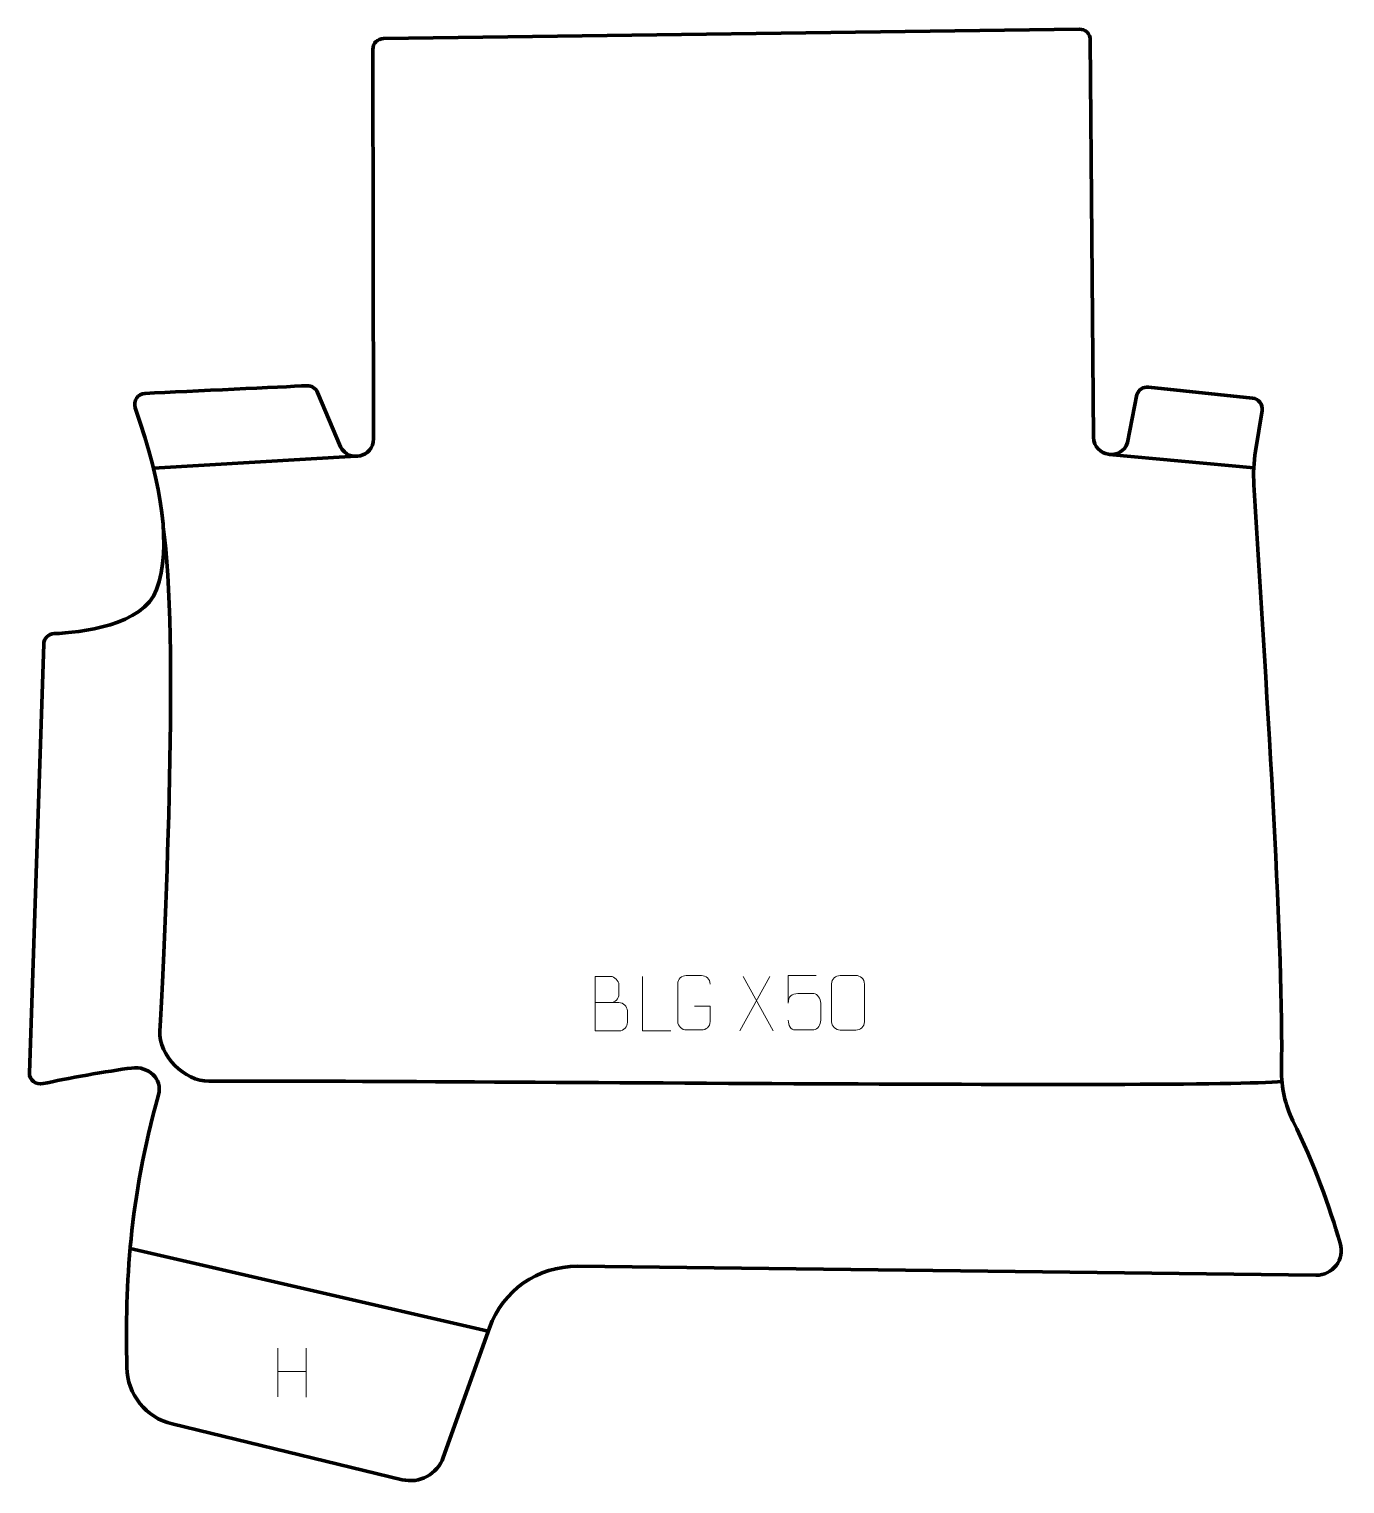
# Model space of a CAD drawing. Header units: millimetres. Extents: x -301 to 303, y -334 to 333.
import ezdxf

# ---------------------------------------------------------------- set-up
doc = ezdxf.new("R2010")
doc.units = ezdxf.units.MM
doc.header["$MEASUREMENT"] = 0
for name, color, linetype in [('layer 1', 7, 'Continuous'), ('layer 2', 7, 'Continuous'), ('layer 3', 7, 'Continuous')]:
    doc.layers.add(name, color=color, linetype=linetype)

msp = doc.modelspace()

# ---------------------------------------------------------------- linework, layer by layer
at = {"layer": 'layer 1', "color": 250, "lineweight": 9}
for points, knots in [([(-41.3287, -113.6499), (-37.6901, -113.6495), (-34.103, -113.6495), (-30.4636, -113.6499), (-30.4636, -113.6499), (-28.4882, -113.6672), (-26.5646, -115.4033), (-26.5646, -117.4529), (-26.5646, -117.4529), (-26.565, -118.5815), (-26.565, -121.6309), (-26.5646, -122.7598), (-26.5646, -122.7598), (-26.547, -124.6177), (-28.0891, -126.6316), (-30.4106, -126.6147), (-30.4106, -126.6147), (-34.0504, -126.6143), (-37.6898, -126.6143), (-41.3287, -126.6147), (-41.3287, -126.6147), (-41.3287, -118.2964), (-41.3287, -109.9786), (-41.3287, -101.6611), (-41.3287, -101.6611), (-38.955, -101.6611), (-36.5809, -101.6611), (-34.2067, -101.6611), (-34.2067, -101.6611), (-32.5259, -101.6435), (-30.4291, -103.554), (-30.4114, -105.5164), (-30.4114, -105.5164), (-30.4118, -107.5825), (-30.4118, -107.7285), (-30.4114, -109.795), (-30.4114, -109.795), (-30.3941, -111.8611), (-32.2486, -113.6672), (-34.2586, -113.6499)], [0, 0, 0, 0, 0.09090909, 0.09090909, 0.09090909, 0.09090909, 0.18181818, 0.18181818, 0.18181818, 0.18181818, 0.27272727, 0.27272727, 0.27272727, 0.27272727, 0.36363636, 0.36363636, 0.36363636, 0.36363636, 0.45454545, 0.45454545, 0.45454545, 0.45454545, 0.54545455, 0.54545455, 0.54545455, 0.54545455, 0.63636364, 0.63636364, 0.63636364, 0.63636364, 0.72727273, 0.72727273, 0.72727273, 0.72727273, 0.81818182, 0.81818182, 0.81818182, 0.81818182, 1, 1, 1, 1]), ([(-6.6195, -126.6221), (-6.6195, -126.6221), (-19.5686, -126.6221), (-19.5686, -126.6221), (-19.5686, -126.6221), (-19.5686, -126.6221), (-19.5686, -101.6685), (-19.5686, -101.6685)], [0, 0, 0, 0, 0.33333333, 0.33333333, 0.33333333, 0.33333333, 1, 1, 1, 1]), ([(4.249, -115.2032), (4.249, -115.2032), (11.4171, -115.2032), (11.4171, -115.2032), (11.4171, -115.2032), (11.4171, -115.2032), (11.4171, -122.3713), (11.4171, -122.3713), (11.4171, -122.3713), (11.2774, -124.6947), (9.6002, -126.1743), (7.4524, -126.1851), (7.4524, -126.1851), (5.1206, -126.1847), (2.7886, -126.1847), (0.4571, -126.1851), (0.4571, -126.1851), (-1.4678, -126.2905), (-3.44, -124.406), (-3.4288, -122.3887), (-3.4288, -122.3887), (-3.4284, -116.6186), (-3.4284, -110.8489), (-3.4288, -105.0796), (-3.4288, -105.0796), (-3.4246, -102.9415), (-1.6778, -101.2223), (0.4745, -101.2357), (0.4745, -101.2357), (2.8002, -101.2357), (5.1263, -101.2357), (7.4524, -101.2357), (7.4524, -101.2357), (9.3991, -101.2003), (11.3905, -102.6918), (11.4171, -105.1295)], [0, 0, 0, 0, 0.1, 0.1, 0.1, 0.1, 0.2, 0.2, 0.2, 0.2, 0.3, 0.3, 0.3, 0.3, 0.4, 0.4, 0.4, 0.4, 0.5, 0.5, 0.5, 0.5, 0.6, 0.6, 0.6, 0.6, 0.7, 0.7, 0.7, 0.7, 0.8, 0.8, 0.8, 0.8, 1, 1, 1, 1]), ([(60.0634, -101.2648), (60.0634, -101.2648), (47.2117, -101.2648), (47.2117, -101.2648), (47.2117, -101.2648), (47.212, -105.4954), (47.212, -109.7263), (47.2117, -113.9575), (47.2117, -113.9575), (47.2114, -110.6474), (48.8424, -109.5756), (51.6544, -109.5151), (51.6544, -109.5151), (54.094, -109.5148), (56.5335, -109.5148), (58.9727, -109.5151), (58.9727, -109.5151), (60.6225, -109.5083), (62.0974, -111.8888), (62.1259, -113.9575), (62.1259, -113.9575), (62.1256, -116.5448), (62.1256, -119.1324), (62.1259, -121.7201), (62.1259, -121.7201), (62.1721, -123.6795), (60.6727, -126.1158), (59.0468, -126.1743), (59.0468, -126.1743), (57.0903, -126.174), (52.1953, -126.174), (50.2383, -126.1743), (50.2383, -126.1743), (48.3928, -126.1831), (47.2857, -124.2183), (47.2649, -121.6672)], [0, 0, 0, 0, 0.1, 0.1, 0.1, 0.1, 0.2, 0.2, 0.2, 0.2, 0.3, 0.3, 0.3, 0.3, 0.4, 0.4, 0.4, 0.4, 0.5, 0.5, 0.5, 0.5, 0.6, 0.6, 0.6, 0.6, 0.7, 0.7, 0.7, 0.7, 0.8, 0.8, 0.8, 0.8, 1, 1, 1, 1]), ([(71.0886, -101.2203), (73.4547, -101.2203), (75.8212, -101.2203), (78.1877, -101.2203), (78.1877, -101.2203), (80.1682, -101.1847), (82.1942, -102.679), (82.2213, -105.1211), (82.2213, -105.1211), (82.2209, -110.8785), (82.2209, -116.6363), (82.2213, -122.3945), (82.2213, -122.3945), (82.0792, -124.7221), (80.3728, -126.2044), (78.1877, -126.2152), (78.1877, -126.2152), (75.8153, -126.2148), (73.4429, -126.2148), (71.0709, -126.2152), (71.0709, -126.2152), (69.1124, -126.3208), (67.106, -124.4329), (67.1174, -122.4119), (67.1174, -122.4119), (67.1178, -116.6313), (67.1178, -110.851), (67.1174, -105.0712), (67.1174, -105.0712), (67.1217, -102.9292), (68.8988, -101.2067), (71.0886, -101.2203)], [0, 0, 0, 0, 0.11111111, 0.11111111, 0.11111111, 0.11111111, 0.22222222, 0.22222222, 0.22222222, 0.22222222, 0.33333333, 0.33333333, 0.33333333, 0.33333333, 0.44444444, 0.44444444, 0.44444444, 0.44444444, 0.55555556, 0.55555556, 0.55555556, 0.55555556, 0.66666667, 0.66666667, 0.66666667, 0.66666667, 0.77777778, 0.77777778, 0.77777778, 0.77777778, 1, 1, 1, 1])]:
    msp.add_open_spline(points, degree=3, knots=knots, dxfattribs=at)
for points in [[(38.8351, -101.664), (38.8351, -101.664), (25.0945, -126.5598), (25.0945, -126.5598)], [(26.5491, -101.664), (26.5491, -101.664), (40.2897, -126.6175), (40.2897, -126.6175)], [(-186.9659, -272.2704), (-186.9659, -272.2704), (-186.9659, -294.4631), (-186.9659, -294.4631)], [(-173.8502, -272.2704), (-173.8502, -272.2704), (-173.8502, -294.6207), (-173.8502, -294.6207)], [(-186.9484, -282.9128), (-186.9484, -282.9128), (-173.8502, -282.9128), (-173.8502, -282.9128)]]:
    msp.add_open_spline(points, degree=3, dxfattribs=at)
at = {"layer": 'layer 2', "color": 12, "lineweight": 200}
msp.add_open_spline([(-300.8988, -145.8369), (-300.8988, -145.8369), (-294.3166, 50.8211), (-294.3166, 50.8211), (-294.3166, 50.8211), (-294.2292, 53.429), (-292.156, 55.5276), (-289.5514, 55.6522), (-289.5514, 55.6522), (-277.9979, 56.2046), (-248.3057, 59.2456), (-242.5568, 75.8678), (-242.5568, 75.8678), (-235.7634, 95.5094), (-239.5176, 122.1279), (-252.2931, 159.2821), (-252.2931, 159.2821), (-253.3772, 162.4352), (-251.1346, 165.7485), (-247.8061, 165.9058), (-247.8061, 165.9058), (-225.8464, 166.9451), (-185.5617, 168.8445), (-173.5263, 169.4117), (-173.5263, 169.4117), (-171.4329, 169.5102), (-169.5008, 168.2917), (-168.6855, 166.3595), (-168.6855, 166.3595), (-168.6855, 166.3595), (-158.142, 141.367), (-158.142, 141.367), (-158.142, 141.367), (-154.3049, 133.8842), (-143.0096, 136.6267), (-143.0248, 145.0373), (-143.0248, 145.0373), (-143.0248, 145.0373), (-143.3388, 323.7337), (-143.3388, 323.7337), (-143.3388, 323.7337), (-143.3437, 326.4747), (-141.1441, 328.7096), (-138.4055, 328.7463), (-138.4055, 328.7463), (-138.4055, 328.7463), (180.7316, 332.9997), (180.7316, 332.9997), (180.7316, 332.9997), (183.5023, 333.0368), (185.7749, 330.8111), (185.7982, 328.0379), (185.7982, 328.0379), (185.7982, 328.0379), (187.3236, 145.8045), (187.3236, 145.8045), (187.3236, 145.8045), (187.403, 136.7536), (200.0741, 134.7654), (202.9175, 143.3577), (202.9175, 143.3577), (202.9175, 143.3577), (207.2012, 165.3534), (207.2012, 165.3534), (207.2012, 165.3534), (207.94, 167.5857), (210.1325, 169.0025), (212.4693, 168.757), (212.4693, 168.757), (212.4693, 168.757), (260.1856, 163.7475), (260.1856, 163.7475), (260.1856, 163.7475), (263.04, 163.4479), (265.0571, 160.8096), (264.5999, 157.9736), (264.5999, 157.9736), (264.5999, 157.9736), (261.6035, 139.3921), (261.6035, 139.3921), (261.6035, 139.3921), (260.7776, 134.2719), (260.5232, 129.0758), (260.8432, 123.8992), (260.8432, 123.8992), (267.3135, 19.2406), (274.4925, -90.2236), (273.5041, -144.3514), (273.5041, -144.3514), (273.3552, -152.4875), (275.1395, -160.5414), (278.7326, -167.8408), (278.7326, -167.8408), (288.4146, -187.5123), (295.5735, -207.36), (300.4358, -224.0784), (300.4358, -224.0784), (302.5892, -231.4821), (297.0005, -238.8658), (289.2962, -238.7719), (289.2962, -238.7719), (289.2962, -238.7719), (-49.4724, -234.6469), (-49.4724, -234.6469), (-49.4724, -234.6469), (-67.5628, -234.479), (-83.7708, -245.8077), (-89.8418, -262.8638), (-89.8418, -262.8638), (-89.8418, -262.8638), (-111.0067, -322.328), (-111.0067, -322.328), (-111.0067, -322.328), (-113.7629, -330.0715), (-121.917, -334.4816), (-129.8997, -332.5455), (-129.8997, -332.5455), (-129.8997, -332.5455), (-235.3746, -306.9649), (-235.3746, -306.9649), (-235.3746, -306.9649), (-247.3888, -304.051), (-255.9599, -293.4038), (-256.1871, -281.0333), (-256.1871, -281.0333), (-256.9138, -241.4495), (-255.091, -204.9907), (-241.6996, -155.9578), (-241.6996, -155.9578), (-239.657, -148.4782), (-246.2987, -142.6768), (-253.9843, -143.6592), (-253.9843, -143.6592), (-264.4703, -144.9995), (-284.5254, -148.5692), (-294.5806, -150.8309), (-294.5806, -150.8309), (-297.8678, -151.5702), (-301.0117, -149.207), (-300.8988, -145.8369)], degree=3, knots=[0, 0, 0, 0, 0.02777778, 0.02777778, 0.02777778, 0.02777778, 0.05555556, 0.05555556, 0.05555556, 0.05555556, 0.08333333, 0.08333333, 0.08333333, 0.08333333, 0.11111111, 0.11111111, 0.11111111, 0.11111111, 0.13888889, 0.13888889, 0.13888889, 0.13888889, 0.16666667, 0.16666667, 0.16666667, 0.16666667, 0.19444444, 0.19444444, 0.19444444, 0.19444444, 0.22222222, 0.22222222, 0.22222222, 0.22222222, 0.25, 0.25, 0.25, 0.25, 0.27777778, 0.27777778, 0.27777778, 0.27777778, 0.30555556, 0.30555556, 0.30555556, 0.30555556, 0.33333333, 0.33333333, 0.33333333, 0.33333333, 0.36111111, 0.36111111, 0.36111111, 0.36111111, 0.38888889, 0.38888889, 0.38888889, 0.38888889, 0.41666667, 0.41666667, 0.41666667, 0.41666667, 0.44444444, 0.44444444, 0.44444444, 0.44444444, 0.47222222, 0.47222222, 0.47222222, 0.47222222, 0.5, 0.5, 0.5, 0.5, 0.52777778, 0.52777778, 0.52777778, 0.52777778, 0.55555556, 0.55555556, 0.55555556, 0.55555556, 0.58333333, 0.58333333, 0.58333333, 0.58333333, 0.61111111, 0.61111111, 0.61111111, 0.61111111, 0.63888889, 0.63888889, 0.63888889, 0.63888889, 0.66666667, 0.66666667, 0.66666667, 0.66666667, 0.69444444, 0.69444444, 0.69444444, 0.69444444, 0.72222222, 0.72222222, 0.72222222, 0.72222222, 0.75, 0.75, 0.75, 0.75, 0.77777778, 0.77777778, 0.77777778, 0.77777778, 0.80555556, 0.80555556, 0.80555556, 0.80555556, 0.83333333, 0.83333333, 0.83333333, 0.83333333, 0.86111111, 0.86111111, 0.86111111, 0.86111111, 0.88888889, 0.88888889, 0.88888889, 0.88888889, 0.91666667, 0.91666667, 0.91666667, 0.91666667, 0.94444444, 0.94444444, 0.94444444, 0.94444444, 1, 1, 1, 1], dxfattribs=at)
at = {"layer": 'layer 3', "color": 142, "lineweight": 200}
for points in [[(-150.9213, 137.0076), (-150.9213, 137.0076), (-244.0045, 131.6492), (-244.0045, 131.6492)], [(194.5044, 137.9109), (194.5044, 137.9109), (260.7945, 131.6807), (260.7945, 131.6807)], [(-254.6574, -226.4655), (-254.6574, -226.4655), (-90.4044, -264.4449), (-90.4044, -264.4449)]]:
    msp.add_open_spline(points, degree=3, dxfattribs=at)
msp.add_open_spline([(-239.4673, 104.5854), (-232.3899, 54.9789), (-238.331, -75.9406), (-241.0125, -126.682), (-241.0125, -126.682), (-241.6094, -137.9695), (-229.7451, -149.7953), (-218.4416, -149.7318), (-218.4416, -149.7318), (-120.6369, -149.1829), (234.8116, -153.1933), (273.7015, -149.8782)], degree=3, knots=[0, 0, 0, 0, 0.25, 0.25, 0.25, 0.25, 0.5, 0.5, 0.5, 0.5, 1, 1, 1, 1], dxfattribs=at)

doc.saveas('drawing.dxf')
